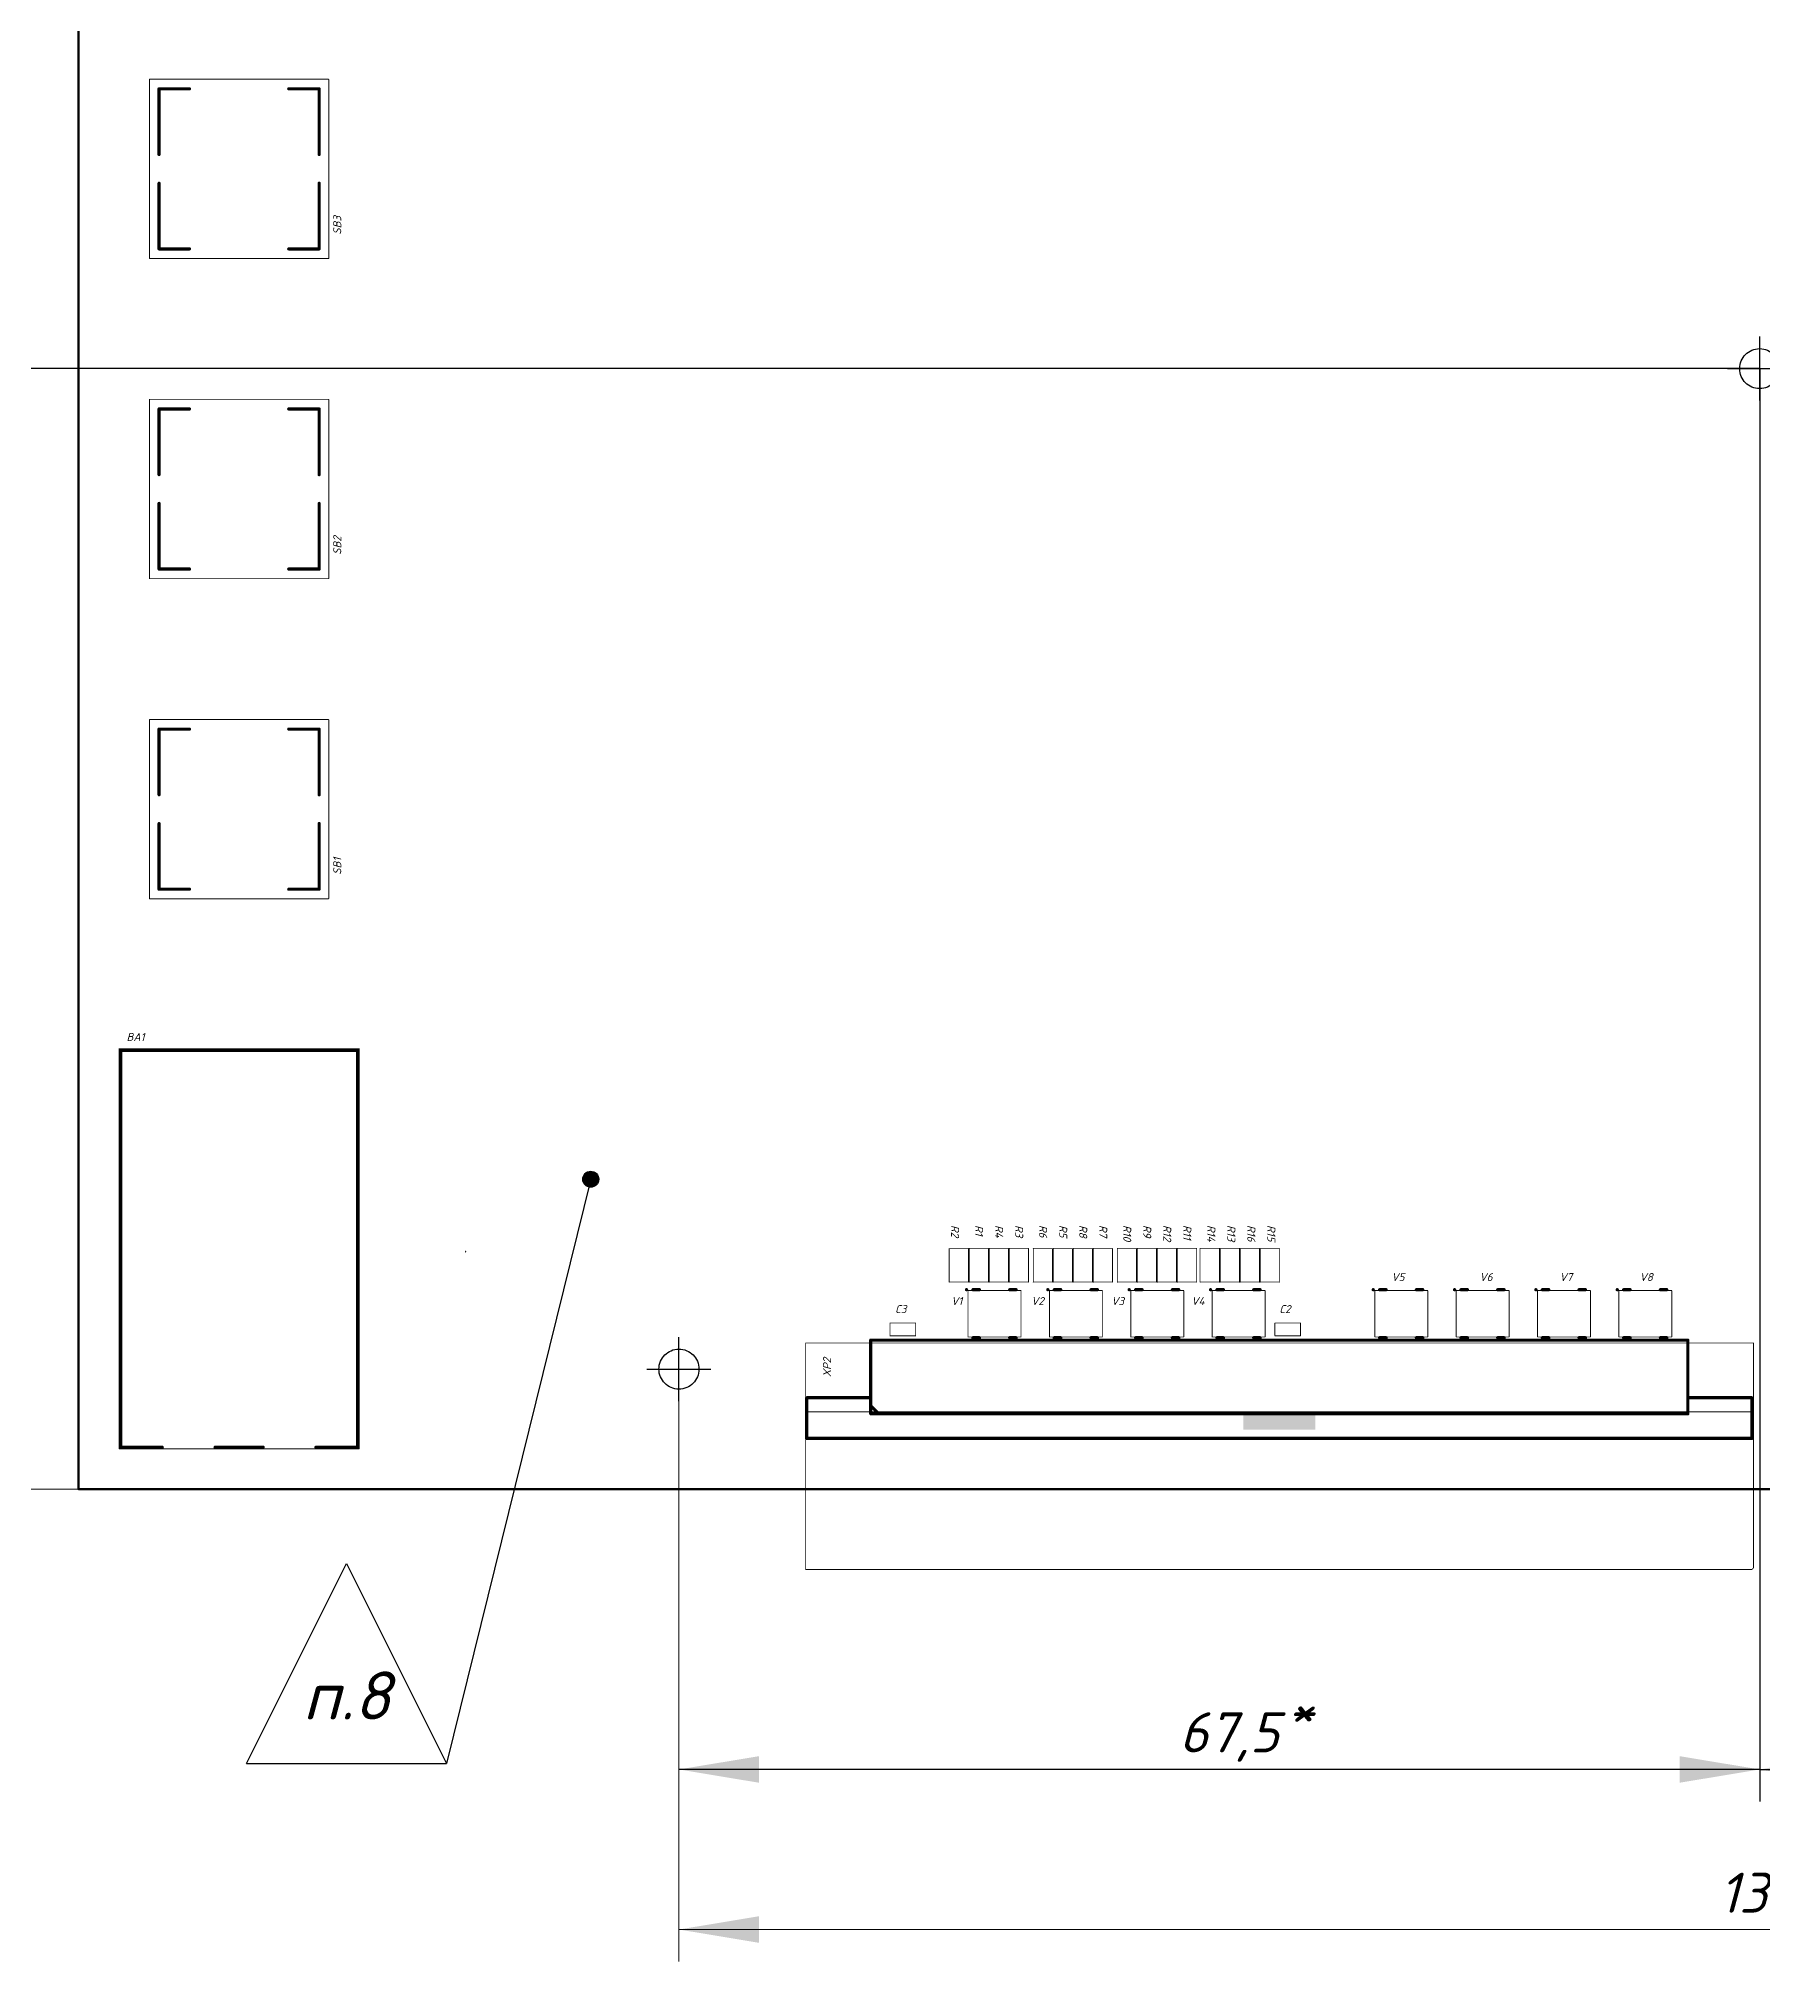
# Model space of a CAD drawing. Header units: millimetres. Extents: x 0 to 594, y 0 to 420.
# Drawn here: x 92.5 to 200.2, y 180.5 to 300.6 of the extents above; entities that cross this region are included whole.
import ezdxf

# ---------------------------------------------------------------- set-up
doc = ezdxf.new("R2010")
doc.units = ezdxf.units.MM
doc.header["$LTSCALE"] = 0.5
doc.linetypes.add('осевая', pattern=[50.8, 31.75, -6.35, 6.35, -6.35])
for name, color, linetype in [('KeepOutLayer', 6, 'Continuous'), ('Mechanical15', 82, 'Continuous'), ('TopOverlay', 2, 'Continuous')]:
    doc.layers.add(name, color=color, linetype=linetype)
doc.styles.add('2.5', font='isocpeui.ttf', dxfattribs={"height": 2.5})
doc.styles.get("Standard").update_dxf_attribs({"font": 'isocpeui.ttf', "height": 2.5})

msp = doc.modelspace()

# ---------------------------------------------------------------- hatches: boundary and pattern name
h = msp.add_hatch(color=256)
h.dxf.hatch_style = 1
edge = h.paths.add_edge_path()
edge.add_arc((126.99, 229.36), 0.5, 0, 360)

# ---------------------------------------------------------------- linework, layer by layer
at = {"linetype": 'осевая', "ltscale": 100}
for p, q in [((200, 278), (200, 282)), ((198, 280), (202, 280)), ((132.5, 215.5), (132.5, 219.5)), ((130.5, 217.5), (134.5, 217.5))]:
    msp.add_line(p, q, dxfattribs=at)
at = {"linetype": 'осевая', "lineweight": -3, "ltscale": 100}
for p, q in [((200, 280), (82.99, 280)), ((200, 280), (200, 190.49)), ((200, 192.49), (132.5, 192.49)), ((200, 192.49), (270, 192.49))]:
    msp.add_line(p, q, dxfattribs=at)
for p, q in [((126.99, 229.36), (117.99, 192.86)), ((105.49, 192.86), (111.74, 205.36)), ((111.74, 205.36), (117.99, 192.86)), ((105.49, 192.86), (117.99, 192.86))]:
    msp.add_line(p, q)
at = {"lineweight": 13}
for p, q in [((132.5, 217.5), (132.5, 180.49)), ((95, 210), (72.99, 210)), ((270, 182.49), (132.5, 182.49))]:
    msp.add_line(p, q, dxfattribs=at)
at = {"linetype": 'осевая', "ltscale": 100}
for centre in [(200, 280), (132.5, 217.5)]:
    msp.add_circle(centre, 1.25, dxfattribs=at)
msp.add_circle((126.99, 229.36), 0.5)
at = {"lineweight": 13}
for points in [[(137.5, 191.66), (137.5, 193.32), (132.5, 192.49)], [(195, 191.66), (195, 193.32), (200, 192.49)], [(205, 191.66), (205, 193.32), (200, 192.49)], [(137.5, 181.66), (137.5, 183.32), (132.5, 182.49)]]:
    msp.add_solid(points, dxfattribs=at)
at = {"layer": 'KeepOutLayer', "lineweight": 50}
for q in [(95, 350), (305, 210)]:
    msp.add_line((95, 210), q, dxfattribs=at)
for start, end in [(180, 0), (0, 180), (180, 0), (0, 180)]:
    msp.add_arc((95, 210), 0.0025, start, end, dxfattribs=at)
at = {"layer": 'Mechanical15', "lineweight": 25, "const_width": 0.05}
for points in [[(99.43, 286.88), (99.43, 298.08)], [(99.43, 298.08), (110.63, 298.08)], [(110.63, 286.88), (110.63, 298.08)], [(99.43, 286.88), (110.63, 286.88)], [(99.43, 266.88), (99.43, 278.08)], [(99.43, 278.08), (110.63, 278.08)], [(110.63, 266.88), (110.63, 278.08)], [(99.43, 266.88), (110.63, 266.88)], [(99.43, 246.88), (99.43, 258.08)], [(99.43, 258.08), (110.63, 258.08)], [(110.63, 246.88), (110.63, 258.08)], [(99.43, 246.88), (110.63, 246.88)], [(97.53, 237.52), (112.53, 237.52)], [(97.53, 212.52), (97.53, 237.52)], [(112.53, 212.52), (112.53, 237.52)], [(149.38, 225.03), (150.58, 225.03)], [(149.38, 222.94), (149.38, 225.03)], [(150.58, 222.94), (150.58, 225.03)], [(150.63, 225.03), (151.83, 225.03)], [(150.63, 222.94), (150.63, 225.03)], [(151.83, 222.94), (151.83, 225.03)], [(151.88, 225.03), (153.08, 225.03)], [(151.88, 222.94), (151.88, 225.03)], [(153.08, 222.94), (153.08, 225.03)], [(153.13, 225.03), (154.33, 225.03)], [(153.13, 222.94), (153.13, 225.03)], [(154.33, 222.94), (154.33, 225.03)], [(154.63, 225.03), (155.83, 225.03)], [(154.63, 222.94), (154.63, 225.03)], [(155.83, 222.94), (155.83, 225.03)], [(155.88, 225.03), (157.08, 225.03)], [(155.88, 222.94), (155.88, 225.03)], [(157.08, 222.94), (157.08, 225.03)], [(157.13, 225.03), (158.33, 225.03)], [(157.13, 222.94), (157.13, 225.03)], [(158.33, 222.94), (158.33, 225.03)], [(158.38, 225.03), (159.58, 225.03)], [(158.38, 222.94), (158.38, 225.03)], [(159.58, 222.94), (159.58, 225.03)], [(159.88, 225.03), (161.08, 225.03)], [(159.88, 222.94), (159.88, 225.03)], [(161.08, 222.94), (161.08, 225.03)], [(161.13, 225.03), (162.33, 225.03)], [(161.13, 222.94), (161.13, 225.03)], [(162.33, 222.94), (162.33, 225.03)], [(162.38, 225.03), (163.58, 225.03)], [(162.38, 222.94), (162.38, 225.03)], [(163.58, 222.94), (163.58, 225.03)], [(163.63, 225.03), (164.83, 225.03)], [(163.63, 222.94), (163.63, 225.03)], [(164.83, 222.94), (164.83, 225.03)], [(165.05, 225.03), (166.25, 225.03)], [(165.05, 222.94), (165.05, 225.03)], [(166.25, 222.94), (166.25, 225.03)], [(166.3, 225.03), (167.5, 225.03)], [(166.3, 222.94), (166.3, 225.03)], [(167.5, 222.94), (167.5, 225.03)], [(167.55, 225.03), (168.75, 225.03)], [(167.55, 222.94), (167.55, 225.03)], [(168.75, 222.94), (168.75, 225.03)], [(168.8, 225.03), (170, 225.03)], [(168.8, 222.94), (168.8, 225.03)], [(170, 222.94), (170, 225.03)], [(149.38, 222.94), (150.58, 222.94)], [(150.56, 219.51), (150.56, 222.41)], [(150.56, 222.41), (153.87, 222.41)], [(150.63, 222.94), (151.83, 222.94)], [(151.88, 222.94), (153.08, 222.94)], [(153.13, 222.94), (154.33, 222.94)], [(153.87, 219.51), (153.87, 222.41)], [(154.63, 222.94), (155.83, 222.94)], [(155.64, 219.51), (155.64, 222.41)], [(155.64, 222.41), (158.95, 222.41)], [(155.88, 222.94), (157.08, 222.94)], [(157.13, 222.94), (158.33, 222.94)], [(158.38, 222.94), (159.58, 222.94)], [(158.95, 219.51), (158.95, 222.41)], [(159.88, 222.94), (161.08, 222.94)], [(160.72, 219.51), (160.72, 222.41)], [(160.72, 222.41), (164.03, 222.41)], [(161.13, 222.94), (162.33, 222.94)], [(162.38, 222.94), (163.58, 222.94)], [(163.63, 222.94), (164.83, 222.94)], [(164.03, 219.51), (164.03, 222.41)], [(165.05, 222.94), (166.25, 222.94)], [(165.8, 219.51), (165.8, 222.41)], [(165.8, 222.41), (169.11, 222.41)], [(166.3, 222.94), (167.5, 222.94)], [(167.55, 222.94), (168.75, 222.94)], [(168.8, 222.94), (170, 222.94)], [(169.11, 219.51), (169.11, 222.41)], [(175.96, 219.51), (175.96, 222.41)], [(175.96, 222.41), (179.27, 222.41)], [(179.27, 219.51), (179.27, 222.41)], [(181.04, 219.51), (181.04, 222.41)], [(181.04, 222.41), (184.35, 222.41)], [(184.35, 219.51), (184.35, 222.41)], [(186.12, 219.51), (186.12, 222.41)], [(186.12, 222.41), (189.43, 222.41)], [(189.43, 219.51), (189.43, 222.41)], [(191.2, 219.51), (191.2, 222.41)], [(191.2, 222.41), (194.51, 222.41)], [(194.51, 219.51), (194.51, 222.41)], [(145.68, 220.38), (147.28, 220.38)], [(145.68, 219.58), (145.68, 220.38)], [(147.28, 219.58), (147.28, 220.38)], [(169.72, 220.38), (171.32, 220.38)], [(169.72, 219.58), (169.72, 220.38)], [(171.32, 219.58), (171.32, 220.38)], [(140.41, 219.13), (199.61, 219.13)], [(140.41, 214.83), (140.41, 219.13)], [(145.68, 219.58), (147.28, 219.58)], [(150.56, 219.51), (153.87, 219.51)], [(155.64, 219.51), (158.95, 219.51)], [(160.72, 219.51), (164.03, 219.51)], [(165.8, 219.51), (169.11, 219.51)], [(169.72, 219.58), (171.32, 219.58)], [(175.96, 219.51), (179.27, 219.51)], [(181.04, 219.51), (184.35, 219.51)], [(186.12, 219.51), (189.43, 219.51)], [(191.2, 219.51), (194.51, 219.51)], [(199.61, 214.83), (199.61, 219.13)], [(140.41, 204.98), (140.41, 214.83)], [(140.41, 214.83), (199.61, 214.83)], [(199.61, 205.08), (199.61, 214.83)], [(97.53, 212.52), (112.53, 212.52)], [(140.41, 204.98), (199.51, 204.98)], [(199.51, 204.98), (199.61, 205.08)]]:
    msp.add_lwpolyline(points, dxfattribs=at)
at = {"layer": 'Mechanical15', "lineweight": 25, "const_width": 0.025}
for points in [[(99.43, 298.07, 1), (99.43, 298.09, 1)], [(99.43, 298.07, 1), (99.43, 298.09, 1)], [(110.63, 298.07, 1), (110.63, 298.09, 1)], [(110.63, 298.07, 1), (110.63, 298.09, 1)], [(99.43, 286.87, 1), (99.43, 286.89, 1)], [(99.43, 286.87, 1), (99.43, 286.89, 1)], [(110.63, 286.87, 1), (110.63, 286.89, 1)], [(110.63, 286.87, 1), (110.63, 286.89, 1)], [(99.43, 278.07, 1), (99.43, 278.09, 1)], [(99.43, 278.07, 1), (99.43, 278.09, 1)], [(110.63, 278.07, 1), (110.63, 278.09, 1)], [(110.63, 278.07, 1), (110.63, 278.09, 1)], [(99.43, 266.87, 1), (99.43, 266.89, 1)], [(99.43, 266.87, 1), (99.43, 266.89, 1)], [(110.63, 266.87, 1), (110.63, 266.89, 1)], [(110.63, 266.87, 1), (110.63, 266.89, 1)], [(99.43, 258.07, 1), (99.43, 258.09, 1)], [(99.43, 258.07, 1), (99.43, 258.09, 1)], [(110.63, 258.07, 1), (110.63, 258.09, 1)], [(110.63, 258.07, 1), (110.63, 258.09, 1)], [(99.43, 246.87, 1), (99.43, 246.89, 1)], [(99.43, 246.87, 1), (99.43, 246.89, 1)], [(110.63, 246.87, 1), (110.63, 246.89, 1)], [(110.63, 246.87, 1), (110.63, 246.89, 1)], [(97.52, 237.52, 1), (97.54, 237.52, 1)], [(97.52, 237.52, 1), (97.54, 237.52, 1)], [(112.52, 237.52, 1), (112.54, 237.52, 1)], [(112.52, 237.52, 1), (112.54, 237.52, 1)], [(149.38, 225.05, 1), (149.38, 225.02, 1)], [(149.38, 225.05, 1), (149.38, 225.02, 1)], [(150.58, 225.05, 1), (150.58, 225.02, 1)], [(150.58, 225.05, 1), (150.58, 225.02, 1)], [(150.63, 225.05, 1), (150.63, 225.02, 1)], [(150.63, 225.05, 1), (150.63, 225.02, 1)], [(151.83, 225.05, 1), (151.83, 225.02, 1)], [(151.83, 225.05, 1), (151.83, 225.02, 1)], [(151.88, 225.05, 1), (151.88, 225.02, 1)], [(151.88, 225.05, 1), (151.88, 225.02, 1)], [(153.08, 225.05, 1), (153.08, 225.02, 1)], [(153.08, 225.05, 1), (153.08, 225.02, 1)], [(153.13, 225.05, 1), (153.13, 225.02, 1)], [(153.13, 225.05, 1), (153.13, 225.02, 1)], [(154.33, 225.05, 1), (154.33, 225.02, 1)], [(154.33, 225.05, 1), (154.33, 225.02, 1)], [(154.63, 225.05, 1), (154.63, 225.02, 1)], [(154.63, 225.05, 1), (154.63, 225.02, 1)], [(155.83, 225.05, 1), (155.83, 225.02, 1)], [(155.83, 225.05, 1), (155.83, 225.02, 1)], [(155.88, 225.05, 1), (155.88, 225.02, 1)], [(155.88, 225.05, 1), (155.88, 225.02, 1)], [(157.08, 225.05, 1), (157.08, 225.02, 1)], [(157.08, 225.05, 1), (157.08, 225.02, 1)], [(157.13, 225.05, 1), (157.13, 225.02, 1)], [(157.13, 225.05, 1), (157.13, 225.02, 1)], [(158.33, 225.05, 1), (158.33, 225.02, 1)], [(158.33, 225.05, 1), (158.33, 225.02, 1)], [(158.38, 225.05, 1), (158.38, 225.02, 1)], [(158.38, 225.05, 1), (158.38, 225.02, 1)], [(159.58, 225.05, 1), (159.58, 225.02, 1)], [(159.58, 225.05, 1), (159.58, 225.02, 1)], [(159.88, 225.05, 1), (159.88, 225.02, 1)], [(159.88, 225.05, 1), (159.88, 225.02, 1)], [(161.08, 225.05, 1), (161.08, 225.02, 1)], [(161.08, 225.05, 1), (161.08, 225.02, 1)], [(161.13, 225.05, 1), (161.13, 225.02, 1)], [(161.13, 225.05, 1), (161.13, 225.02, 1)], [(162.33, 225.05, 1), (162.33, 225.02, 1)], [(162.33, 225.05, 1), (162.33, 225.02, 1)], [(162.38, 225.05, 1), (162.38, 225.02, 1)], [(162.38, 225.05, 1), (162.38, 225.02, 1)], [(163.58, 225.05, 1), (163.58, 225.02, 1)], [(163.58, 225.05, 1), (163.58, 225.02, 1)], [(163.63, 225.05, 1), (163.63, 225.02, 1)], [(163.63, 225.05, 1), (163.63, 225.02, 1)], [(164.83, 225.05, 1), (164.83, 225.02, 1)], [(164.83, 225.05, 1), (164.83, 225.02, 1)], [(165.05, 225.05, 1), (165.05, 225.02, 1)], [(165.05, 225.05, 1), (165.05, 225.02, 1)], [(166.25, 225.05, 1), (166.25, 225.02, 1)], [(166.25, 225.05, 1), (166.25, 225.02, 1)], [(166.3, 225.05, 1), (166.3, 225.02, 1)], [(166.3, 225.05, 1), (166.3, 225.02, 1)], [(167.5, 225.05, 1), (167.5, 225.02, 1)], [(167.5, 225.05, 1), (167.5, 225.02, 1)], [(167.55, 225.05, 1), (167.55, 225.02, 1)], [(167.55, 225.05, 1), (167.55, 225.02, 1)], [(168.75, 225.05, 1), (168.75, 225.02, 1)], [(168.75, 225.05, 1), (168.75, 225.02, 1)], [(168.8, 225.05, 1), (168.8, 225.02, 1)], [(168.8, 225.05, 1), (168.8, 225.02, 1)], [(170, 225.05, 1), (170, 225.02, 1)], [(170, 225.05, 1), (170, 225.02, 1)], [(149.38, 222.95, 1), (149.38, 222.92, 1)], [(149.38, 222.95, 1), (149.38, 222.92, 1)], [(150.55, 222.41, 1), (150.57, 222.41, 1)], [(150.55, 222.41, 1), (150.57, 222.41, 1)], [(150.58, 222.95, 1), (150.58, 222.92, 1)], [(150.58, 222.95, 1), (150.58, 222.92, 1)], [(150.63, 222.95, 1), (150.63, 222.92, 1)], [(150.63, 222.95, 1), (150.63, 222.92, 1)], [(151.83, 222.95, 1), (151.83, 222.92, 1)], [(151.83, 222.95, 1), (151.83, 222.92, 1)], [(151.88, 222.95, 1), (151.88, 222.92, 1)], [(151.88, 222.95, 1), (151.88, 222.92, 1)], [(153.08, 222.95, 1), (153.08, 222.92, 1)], [(153.08, 222.95, 1), (153.08, 222.92, 1)], [(153.13, 222.95, 1), (153.13, 222.92, 1)], [(153.13, 222.95, 1), (153.13, 222.92, 1)], [(153.86, 222.41, 1), (153.88, 222.41, 1)], [(153.86, 222.41, 1), (153.88, 222.41, 1)], [(154.33, 222.95, 1), (154.33, 222.92, 1)], [(154.33, 222.95, 1), (154.33, 222.92, 1)], [(154.63, 222.95, 1), (154.63, 222.92, 1)], [(154.63, 222.95, 1), (154.63, 222.92, 1)], [(155.63, 222.41, 1), (155.65, 222.41, 1)], [(155.63, 222.41, 1), (155.65, 222.41, 1)], [(155.83, 222.95, 1), (155.83, 222.92, 1)], [(155.83, 222.95, 1), (155.83, 222.92, 1)], [(155.88, 222.95, 1), (155.88, 222.92, 1)], [(155.88, 222.95, 1), (155.88, 222.92, 1)], [(157.08, 222.95, 1), (157.08, 222.92, 1)], [(157.08, 222.95, 1), (157.08, 222.92, 1)], [(157.13, 222.95, 1), (157.13, 222.92, 1)], [(157.13, 222.95, 1), (157.13, 222.92, 1)], [(158.33, 222.95, 1), (158.33, 222.92, 1)], [(158.33, 222.95, 1), (158.33, 222.92, 1)], [(158.38, 222.95, 1), (158.38, 222.92, 1)], [(158.38, 222.95, 1), (158.38, 222.92, 1)], [(158.94, 222.41, 1), (158.96, 222.41, 1)], [(158.94, 222.41, 1), (158.96, 222.41, 1)], [(159.58, 222.95, 1), (159.58, 222.92, 1)], [(159.58, 222.95, 1), (159.58, 222.92, 1)], [(159.88, 222.95, 1), (159.88, 222.92, 1)], [(159.88, 222.95, 1), (159.88, 222.92, 1)], [(160.71, 222.41, 1), (160.73, 222.41, 1)], [(160.71, 222.41, 1), (160.73, 222.41, 1)], [(161.08, 222.95, 1), (161.08, 222.92, 1)], [(161.08, 222.95, 1), (161.08, 222.92, 1)], [(161.13, 222.95, 1), (161.13, 222.92, 1)], [(161.13, 222.95, 1), (161.13, 222.92, 1)], [(162.33, 222.95, 1), (162.33, 222.92, 1)], [(162.33, 222.95, 1), (162.33, 222.92, 1)], [(162.38, 222.95, 1), (162.38, 222.92, 1)], [(162.38, 222.95, 1), (162.38, 222.92, 1)], [(163.58, 222.95, 1), (163.58, 222.92, 1)], [(163.58, 222.95, 1), (163.58, 222.92, 1)], [(163.63, 222.95, 1), (163.63, 222.92, 1)], [(163.63, 222.95, 1), (163.63, 222.92, 1)], [(164.02, 222.41, 1), (164.04, 222.41, 1)], [(164.02, 222.41, 1), (164.04, 222.41, 1)], [(164.83, 222.95, 1), (164.83, 222.92, 1)], [(164.83, 222.95, 1), (164.83, 222.92, 1)], [(165.05, 222.95, 1), (165.05, 222.92, 1)], [(165.05, 222.95, 1), (165.05, 222.92, 1)], [(165.79, 222.41, 1), (165.81, 222.41, 1)], [(165.79, 222.41, 1), (165.81, 222.41, 1)], [(166.25, 222.95, 1), (166.25, 222.92, 1)], [(166.25, 222.95, 1), (166.25, 222.92, 1)], [(166.3, 222.95, 1), (166.3, 222.92, 1)], [(166.3, 222.95, 1), (166.3, 222.92, 1)], [(167.5, 222.95, 1), (167.5, 222.92, 1)], [(167.5, 222.95, 1), (167.5, 222.92, 1)], [(167.55, 222.95, 1), (167.55, 222.92, 1)], [(167.55, 222.95, 1), (167.55, 222.92, 1)], [(168.75, 222.95, 1), (168.75, 222.92, 1)], [(168.75, 222.95, 1), (168.75, 222.92, 1)], [(168.8, 222.95, 1), (168.8, 222.92, 1)], [(168.8, 222.95, 1), (168.8, 222.92, 1)], [(169.1, 222.41, 1), (169.12, 222.41, 1)], [(169.1, 222.41, 1), (169.12, 222.41, 1)], [(170, 222.95, 1), (170, 222.92, 1)], [(170, 222.95, 1), (170, 222.92, 1)], [(175.95, 222.41, 1), (175.97, 222.41, 1)], [(175.95, 222.41, 1), (175.97, 222.41, 1)], [(179.26, 222.41, 1), (179.28, 222.41, 1)], [(179.26, 222.41, 1), (179.28, 222.41, 1)], [(181.03, 222.41, 1), (181.05, 222.41, 1)], [(181.03, 222.41, 1), (181.05, 222.41, 1)], [(184.34, 222.41, 1), (184.36, 222.41, 1)], [(184.34, 222.41, 1), (184.36, 222.41, 1)], [(186.11, 222.41, 1), (186.13, 222.41, 1)], [(186.11, 222.41, 1), (186.13, 222.41, 1)], [(189.42, 222.41, 1), (189.44, 222.41, 1)], [(189.42, 222.41, 1), (189.44, 222.41, 1)], [(191.19, 222.41, 1), (191.21, 222.41, 1)], [(191.19, 222.41, 1), (191.21, 222.41, 1)], [(194.5, 222.41, 1), (194.52, 222.41, 1)], [(194.5, 222.41, 1), (194.52, 222.41, 1)], [(145.7, 220.38, 1), (145.67, 220.38, 1)], [(145.7, 220.38, 1), (145.67, 220.38, 1)], [(147.3, 220.38, 1), (147.27, 220.38, 1)], [(147.3, 220.38, 1), (147.27, 220.38, 1)], [(169.71, 220.38, 1), (169.74, 220.38, 1)], [(169.71, 220.38, 1), (169.74, 220.38, 1)], [(171.31, 220.38, 1), (171.34, 220.38, 1)], [(171.31, 220.38, 1), (171.34, 220.38, 1)], [(140.4, 219.13, 1), (140.43, 219.13, 1)], [(140.4, 219.13, 1), (140.43, 219.13, 1)], [(145.7, 219.58, 1), (145.67, 219.58, 1)], [(145.7, 219.58, 1), (145.67, 219.58, 1)], [(147.3, 219.58, 1), (147.27, 219.58, 1)], [(147.3, 219.58, 1), (147.27, 219.58, 1)], [(150.55, 219.51, 1), (150.57, 219.51, 1)], [(150.55, 219.51, 1), (150.57, 219.51, 1)], [(153.86, 219.51, 1), (153.88, 219.51, 1)], [(153.86, 219.51, 1), (153.88, 219.51, 1)], [(155.63, 219.51, 1), (155.65, 219.51, 1)], [(155.63, 219.51, 1), (155.65, 219.51, 1)], [(158.94, 219.51, 1), (158.96, 219.51, 1)], [(158.94, 219.51, 1), (158.96, 219.51, 1)], [(160.71, 219.51, 1), (160.73, 219.51, 1)], [(160.71, 219.51, 1), (160.73, 219.51, 1)], [(164.02, 219.51, 1), (164.04, 219.51, 1)], [(164.02, 219.51, 1), (164.04, 219.51, 1)], [(165.79, 219.51, 1), (165.81, 219.51, 1)], [(165.79, 219.51, 1), (165.81, 219.51, 1)], [(169.1, 219.51, 1), (169.12, 219.51, 1)], [(169.1, 219.51, 1), (169.12, 219.51, 1)], [(169.71, 219.58, 1), (169.74, 219.58, 1)], [(169.71, 219.58, 1), (169.74, 219.58, 1)], [(171.31, 219.58, 1), (171.34, 219.58, 1)], [(171.31, 219.58, 1), (171.34, 219.58, 1)], [(175.95, 219.51, 1), (175.97, 219.51, 1)], [(175.95, 219.51, 1), (175.97, 219.51, 1)], [(179.26, 219.51, 1), (179.28, 219.51, 1)], [(179.26, 219.51, 1), (179.28, 219.51, 1)], [(181.03, 219.51, 1), (181.05, 219.51, 1)], [(181.03, 219.51, 1), (181.05, 219.51, 1)], [(184.34, 219.51, 1), (184.36, 219.51, 1)], [(184.34, 219.51, 1), (184.36, 219.51, 1)], [(186.11, 219.51, 1), (186.13, 219.51, 1)], [(186.11, 219.51, 1), (186.13, 219.51, 1)], [(189.42, 219.51, 1), (189.44, 219.51, 1)], [(189.42, 219.51, 1), (189.44, 219.51, 1)], [(191.19, 219.51, 1), (191.21, 219.51, 1)], [(191.19, 219.51, 1), (191.21, 219.51, 1)], [(194.5, 219.51, 1), (194.52, 219.51, 1)], [(194.5, 219.51, 1), (194.52, 219.51, 1)], [(199.6, 219.13, 1), (199.63, 219.13, 1)], [(199.6, 219.13, 1), (199.63, 219.13, 1)], [(140.4, 214.83, 1), (140.43, 214.83, 1)], [(140.4, 214.83, 1), (140.43, 214.83, 1)], [(140.4, 214.83, 1), (140.43, 214.83, 1)], [(199.6, 214.83, 1), (199.63, 214.83, 1)], [(199.6, 214.83, 1), (199.63, 214.83, 1)], [(199.6, 214.83, 1), (199.63, 214.83, 1)], [(97.52, 212.52, 1), (97.54, 212.52, 1)], [(97.52, 212.52, 1), (97.54, 212.52, 1)], [(112.52, 212.52, 1), (112.54, 212.52, 1)], [(112.52, 212.52, 1), (112.54, 212.52, 1)], [(140.4, 204.98, 1), (140.43, 204.98, 1)], [(140.4, 204.98, 1), (140.43, 204.98, 1)], [(199.5, 204.98, 1), (199.53, 204.98, 1)], [(199.5, 204.98, 1), (199.53, 204.98, 1)], [(199.6, 205.08, 1), (199.63, 205.08, 1)], [(199.6, 205.08, 1), (199.63, 205.08, 1)]]:
    msp.add_lwpolyline(points, format="xyb", close=True, dxfattribs=at)
at = {"layer": 'Mechanical15', "lineweight": 25}
for start, end in [(0, 180), (0, 180), (180, 0), (180, 0)]:
    msp.add_arc((119.18, 224.84), 0.0125, start, end, dxfattribs=at)
at = {"layer": 'TopOverlay'}
for p, q in [((144.48, 214.71), (144.48, 215.21)), ((144.48, 215.21), (144.98, 214.71)), ((144.98, 214.71), (144.48, 214.71))]:
    msp.add_line(p, q, dxfattribs=at)
at = {"layer": 'TopOverlay', "const_width": 0.2}
for points in [[(100.03, 297.48), (101.93, 297.48)], [(100.03, 293.38), (100.03, 297.48)], [(108.13, 297.48), (110.03, 297.48)], [(110.03, 293.38), (110.03, 297.48)], [(100.03, 287.48), (100.03, 291.58)], [(110.03, 287.48), (110.03, 291.58)], [(100.03, 287.48), (101.93, 287.48)], [(108.13, 287.48), (110.03, 287.48)], [(100.03, 277.48), (101.93, 277.48)], [(100.03, 273.38), (100.03, 277.48)], [(108.13, 277.48), (110.03, 277.48)], [(110.03, 273.38), (110.03, 277.48)], [(100.03, 267.48), (100.03, 271.58)], [(110.03, 267.48), (110.03, 271.58)], [(100.03, 267.48), (101.93, 267.48)], [(108.13, 267.48), (110.03, 267.48)], [(100.03, 257.48), (101.93, 257.48)], [(100.03, 253.38), (100.03, 257.48)], [(108.13, 257.48), (110.03, 257.48)], [(110.03, 253.38), (110.03, 257.48)], [(100.03, 247.48), (100.03, 251.58)], [(110.03, 247.48), (110.03, 251.58)], [(100.03, 247.48), (101.93, 247.48)], [(108.13, 247.48), (110.03, 247.48)], [(97.63, 212.62), (97.63, 237.42)], [(97.63, 237.42), (112.43, 237.42)], [(112.43, 212.62), (112.43, 237.42)], [(150.86, 222.46), (151.27, 222.46)], [(153.16, 222.46), (153.56, 222.46)], [(155.94, 222.46), (156.35, 222.46)], [(158.24, 222.46), (158.64, 222.46)], [(161.02, 222.46), (161.43, 222.46)], [(163.32, 222.46), (163.72, 222.46)], [(166.1, 222.46), (166.51, 222.46)], [(168.4, 222.46), (168.8, 222.46)], [(176.26, 222.46), (176.67, 222.46)], [(178.56, 222.46), (178.96, 222.46)], [(181.34, 222.46), (181.75, 222.46)], [(183.64, 222.46), (184.04, 222.46)], [(186.42, 222.46), (186.83, 222.46)], [(188.72, 222.46), (189.12, 222.46)], [(191.5, 222.46), (191.91, 222.46)], [(193.8, 222.46), (194.2, 222.46)], [(144.48, 214.71), (144.48, 219.31)], [(144.48, 219.31), (195.51, 219.31)], [(150.86, 219.46), (151.27, 219.46)], [(153.16, 219.46), (153.56, 219.46)], [(155.94, 219.46), (156.35, 219.46)], [(158.24, 219.46), (158.64, 219.46)], [(161.02, 219.46), (161.43, 219.46)], [(163.32, 219.46), (163.72, 219.46)], [(166.1, 219.46), (166.51, 219.46)], [(168.4, 219.46), (168.8, 219.46)], [(176.26, 219.46), (176.67, 219.46)], [(178.56, 219.46), (178.96, 219.46)], [(181.34, 219.46), (181.75, 219.46)], [(183.64, 219.46), (184.04, 219.46)], [(186.42, 219.46), (186.83, 219.46)], [(188.72, 219.46), (189.12, 219.46)], [(191.5, 219.46), (191.91, 219.46)], [(193.8, 219.46), (194.2, 219.46)], [(195.51, 214.71), (195.51, 219.31)], [(140.48, 213.17), (140.48, 215.71)], [(140.48, 215.71), (144.48, 215.71)], [(144.48, 215.21), (144.98, 214.71)], [(195.51, 215.71), (199.51, 215.71)], [(199.51, 213.17), (199.51, 215.71)], [(144.48, 214.71), (195.51, 214.71)], [(97.63, 212.62), (100.23, 212.62)], [(103.53, 212.62), (106.53, 212.62)], [(109.83, 212.62), (112.43, 212.62)], [(140.48, 213.17), (199.51, 213.17)]]:
    msp.add_lwpolyline(points, dxfattribs=at)
at = {"layer": 'TopOverlay'}
for points, const_width in [([(100.03, 297.43, 1), (100.03, 297.53, 1)], 0.1), ([(100.03, 297.43, 1), (100.03, 297.53, 1)], 0.1), ([(101.93, 297.43, 1), (101.93, 297.53, 1)], 0.1), ([(108.13, 297.43, 1), (108.13, 297.53, 1)], 0.1), ([(110.03, 297.43, 1), (110.03, 297.53, 1)], 0.1), ([(110.03, 297.43, 1), (110.03, 297.53, 1)], 0.1), ([(100.03, 293.33, 1), (100.03, 293.43, 1)], 0.1), ([(110.03, 293.33, 1), (110.03, 293.43, 1)], 0.1), ([(100.03, 291.53, 1), (100.03, 291.63, 1)], 0.1), ([(110.03, 291.53, 1), (110.03, 291.63, 1)], 0.1), ([(100.03, 287.43, 1), (100.03, 287.53, 1)], 0.1), ([(100.03, 287.43, 1), (100.03, 287.53, 1)], 0.1), ([(101.93, 287.43, 1), (101.93, 287.53, 1)], 0.1), ([(108.13, 287.43, 1), (108.13, 287.53, 1)], 0.1), ([(110.03, 287.43, 1), (110.03, 287.53, 1)], 0.1), ([(110.03, 287.43, 1), (110.03, 287.53, 1)], 0.1), ([(100.03, 277.43, 1), (100.03, 277.53, 1)], 0.1), ([(100.03, 277.43, 1), (100.03, 277.53, 1)], 0.1), ([(101.93, 277.43, 1), (101.93, 277.53, 1)], 0.1), ([(108.13, 277.43, 1), (108.13, 277.53, 1)], 0.1), ([(110.03, 277.43, 1), (110.03, 277.53, 1)], 0.1), ([(110.03, 277.43, 1), (110.03, 277.53, 1)], 0.1), ([(100.03, 273.33, 1), (100.03, 273.43, 1)], 0.1), ([(110.03, 273.33, 1), (110.03, 273.43, 1)], 0.1), ([(100.03, 271.53, 1), (100.03, 271.63, 1)], 0.1), ([(110.03, 271.53, 1), (110.03, 271.63, 1)], 0.1), ([(100.03, 267.43, 1), (100.03, 267.53, 1)], 0.1), ([(100.03, 267.43, 1), (100.03, 267.53, 1)], 0.1), ([(101.93, 267.43, 1), (101.93, 267.53, 1)], 0.1), ([(108.13, 267.43, 1), (108.13, 267.53, 1)], 0.1), ([(110.03, 267.43, 1), (110.03, 267.53, 1)], 0.1), ([(110.03, 267.43, 1), (110.03, 267.53, 1)], 0.1), ([(100.03, 257.43, 1), (100.03, 257.53, 1)], 0.1), ([(100.03, 257.43, 1), (100.03, 257.53, 1)], 0.1), ([(101.93, 257.43, 1), (101.93, 257.53, 1)], 0.1), ([(108.13, 257.43, 1), (108.13, 257.53, 1)], 0.1), ([(110.03, 257.43, 1), (110.03, 257.53, 1)], 0.1), ([(110.03, 257.43, 1), (110.03, 257.53, 1)], 0.1), ([(100.03, 253.33, 1), (100.03, 253.43, 1)], 0.1), ([(110.03, 253.33, 1), (110.03, 253.43, 1)], 0.1), ([(100.03, 251.53, 1), (100.03, 251.63, 1)], 0.1), ([(110.03, 251.53, 1), (110.03, 251.63, 1)], 0.1), ([(100.03, 247.43, 1), (100.03, 247.53, 1)], 0.1), ([(100.03, 247.43, 1), (100.03, 247.53, 1)], 0.1), ([(101.93, 247.43, 1), (101.93, 247.53, 1)], 0.1), ([(108.13, 247.43, 1), (108.13, 247.53, 1)], 0.1), ([(110.03, 247.43, 1), (110.03, 247.53, 1)], 0.1), ([(110.03, 247.43, 1), (110.03, 247.53, 1)], 0.1), ([(97.58, 237.42, 1), (97.68, 237.42, 1)], 0.1), ([(97.58, 237.42, 1), (97.68, 237.42, 1)], 0.1), ([(112.38, 237.42, 1), (112.48, 237.42, 1)], 0.1), ([(112.38, 237.42, 1), (112.48, 237.42, 1)], 0.1), ([(150.51, 222.46, 1), (150.41, 222.46, 1)], 0.1), ([(150.39, 222.46, 1), (150.44, 222.46, 1)], 0.05), ([(150.49, 222.46, 1), (150.54, 222.46, 1)], 0.05), ([(150.81, 222.46, 1), (150.91, 222.46, 1)], 0.1), ([(151.22, 222.46, 1), (151.32, 222.46, 1)], 0.1), ([(153.11, 222.46, 1), (153.21, 222.46, 1)], 0.1), ([(153.51, 222.46, 1), (153.61, 222.46, 1)], 0.1), ([(155.59, 222.46, 1), (155.49, 222.46, 1)], 0.1), ([(155.47, 222.46, 1), (155.52, 222.46, 1)], 0.05), ([(155.57, 222.46, 1), (155.62, 222.46, 1)], 0.05), ([(155.89, 222.46, 1), (155.99, 222.46, 1)], 0.1), ([(156.3, 222.46, 1), (156.4, 222.46, 1)], 0.1), ([(158.19, 222.46, 1), (158.29, 222.46, 1)], 0.1), ([(158.59, 222.46, 1), (158.69, 222.46, 1)], 0.1), ([(160.67, 222.46, 1), (160.57, 222.46, 1)], 0.1), ([(160.55, 222.46, 1), (160.6, 222.46, 1)], 0.05), ([(160.65, 222.46, 1), (160.7, 222.46, 1)], 0.05), ([(160.97, 222.46, 1), (161.07, 222.46, 1)], 0.1), ([(161.38, 222.46, 1), (161.48, 222.46, 1)], 0.1), ([(163.27, 222.46, 1), (163.37, 222.46, 1)], 0.1), ([(163.67, 222.46, 1), (163.77, 222.46, 1)], 0.1), ([(165.75, 222.46, 1), (165.65, 222.46, 1)], 0.1), ([(165.63, 222.46, 1), (165.68, 222.46, 1)], 0.05), ([(165.73, 222.46, 1), (165.78, 222.46, 1)], 0.05), ([(166.05, 222.46, 1), (166.15, 222.46, 1)], 0.1), ([(166.46, 222.46, 1), (166.56, 222.46, 1)], 0.1), ([(168.35, 222.46, 1), (168.45, 222.46, 1)], 0.1), ([(168.75, 222.46, 1), (168.85, 222.46, 1)], 0.1), ([(175.91, 222.46, 1), (175.81, 222.46, 1)], 0.1), ([(175.79, 222.46, 1), (175.84, 222.46, 1)], 0.05), ([(175.89, 222.46, 1), (175.94, 222.46, 1)], 0.05), ([(176.21, 222.46, 1), (176.31, 222.46, 1)], 0.1), ([(176.62, 222.46, 1), (176.72, 222.46, 1)], 0.1), ([(178.51, 222.46, 1), (178.61, 222.46, 1)], 0.1), ([(178.91, 222.46, 1), (179.01, 222.46, 1)], 0.1), ([(180.99, 222.46, 1), (180.89, 222.46, 1)], 0.1), ([(180.87, 222.46, 1), (180.92, 222.46, 1)], 0.05), ([(180.97, 222.46, 1), (181.02, 222.46, 1)], 0.05), ([(181.29, 222.46, 1), (181.39, 222.46, 1)], 0.1), ([(181.7, 222.46, 1), (181.8, 222.46, 1)], 0.1), ([(183.59, 222.46, 1), (183.69, 222.46, 1)], 0.1), ([(183.99, 222.46, 1), (184.09, 222.46, 1)], 0.1), ([(186.07, 222.46, 1), (185.97, 222.46, 1)], 0.1), ([(185.95, 222.46, 1), (186, 222.46, 1)], 0.05), ([(186.05, 222.46, 1), (186.1, 222.46, 1)], 0.05), ([(186.37, 222.46, 1), (186.47, 222.46, 1)], 0.1), ([(186.78, 222.46, 1), (186.88, 222.46, 1)], 0.1), ([(188.67, 222.46, 1), (188.77, 222.46, 1)], 0.1), ([(189.07, 222.46, 1), (189.17, 222.46, 1)], 0.1), ([(191.15, 222.46, 1), (191.05, 222.46, 1)], 0.1), ([(191.03, 222.46, 1), (191.08, 222.46, 1)], 0.05), ([(191.13, 222.46, 1), (191.18, 222.46, 1)], 0.05), ([(191.45, 222.46, 1), (191.55, 222.46, 1)], 0.1), ([(191.86, 222.46, 1), (191.96, 222.46, 1)], 0.1), ([(193.75, 222.46, 1), (193.85, 222.46, 1)], 0.1), ([(194.15, 222.46, 1), (194.25, 222.46, 1)], 0.1), ([(144.43, 219.31, 1), (144.53, 219.31, 1)], 0.1), ([(144.43, 219.31, 1), (144.53, 219.31, 1)], 0.1), ([(150.81, 219.46, 1), (150.91, 219.46, 1)], 0.1), ([(151.22, 219.46, 1), (151.32, 219.46, 1)], 0.1), ([(153.11, 219.46, 1), (153.21, 219.46, 1)], 0.1), ([(153.51, 219.46, 1), (153.61, 219.46, 1)], 0.1), ([(155.89, 219.46, 1), (155.99, 219.46, 1)], 0.1), ([(156.3, 219.46, 1), (156.4, 219.46, 1)], 0.1), ([(158.19, 219.46, 1), (158.29, 219.46, 1)], 0.1), ([(158.59, 219.46, 1), (158.69, 219.46, 1)], 0.1), ([(160.97, 219.46, 1), (161.07, 219.46, 1)], 0.1), ([(161.38, 219.46, 1), (161.48, 219.46, 1)], 0.1), ([(163.27, 219.46, 1), (163.37, 219.46, 1)], 0.1), ([(163.67, 219.46, 1), (163.77, 219.46, 1)], 0.1), ([(166.05, 219.46, 1), (166.15, 219.46, 1)], 0.1), ([(166.46, 219.46, 1), (166.56, 219.46, 1)], 0.1), ([(168.35, 219.46, 1), (168.45, 219.46, 1)], 0.1), ([(168.75, 219.46, 1), (168.85, 219.46, 1)], 0.1), ([(176.21, 219.46, 1), (176.31, 219.46, 1)], 0.1), ([(176.62, 219.46, 1), (176.72, 219.46, 1)], 0.1), ([(178.51, 219.46, 1), (178.61, 219.46, 1)], 0.1), ([(178.91, 219.46, 1), (179.01, 219.46, 1)], 0.1), ([(181.29, 219.46, 1), (181.39, 219.46, 1)], 0.1), ([(181.7, 219.46, 1), (181.8, 219.46, 1)], 0.1), ([(183.59, 219.46, 1), (183.69, 219.46, 1)], 0.1), ([(183.99, 219.46, 1), (184.09, 219.46, 1)], 0.1), ([(186.37, 219.46, 1), (186.47, 219.46, 1)], 0.1), ([(186.78, 219.46, 1), (186.88, 219.46, 1)], 0.1), ([(188.67, 219.46, 1), (188.77, 219.46, 1)], 0.1), ([(189.07, 219.46, 1), (189.17, 219.46, 1)], 0.1), ([(191.45, 219.46, 1), (191.55, 219.46, 1)], 0.1), ([(191.86, 219.46, 1), (191.96, 219.46, 1)], 0.1), ([(193.75, 219.46, 1), (193.85, 219.46, 1)], 0.1), ([(194.15, 219.46, 1), (194.25, 219.46, 1)], 0.1), ([(195.46, 219.31, 1), (195.56, 219.31, 1)], 0.1), ([(195.46, 219.31, 1), (195.56, 219.31, 1)], 0.1), ([(140.43, 215.71, 1), (140.53, 215.71, 1)], 0.1), ([(140.43, 215.71, 1), (140.53, 215.71, 1)], 0.1), ([(144.43, 215.71, 1), (144.53, 215.71, 1)], 0.1), ([(144.43, 215.21, 1), (144.53, 215.21, 1)], 0.1), ([(195.46, 215.71, 1), (195.56, 215.71, 1)], 0.1), ([(199.46, 215.71, 1), (199.56, 215.71, 1)], 0.1), ([(199.46, 215.71, 1), (199.56, 215.71, 1)], 0.1), ([(144.43, 214.71, 1), (144.53, 214.71, 1)], 0.1), ([(144.43, 214.71, 1), (144.53, 214.71, 1)], 0.1), ([(144.93, 214.71, 1), (145.03, 214.71, 1)], 0.1), ([(195.46, 214.71, 1), (195.56, 214.71, 1)], 0.1), ([(195.46, 214.71, 1), (195.56, 214.71, 1)], 0.1), ([(97.58, 212.62, 1), (97.68, 212.62, 1)], 0.1), ([(97.58, 212.62, 1), (97.68, 212.62, 1)], 0.1), ([(100.18, 212.62, 1), (100.28, 212.62, 1)], 0.1), ([(103.48, 212.62, 1), (103.58, 212.62, 1)], 0.1), ([(106.48, 212.62, 1), (106.58, 212.62, 1)], 0.1), ([(109.78, 212.62, 1), (109.88, 212.62, 1)], 0.1), ([(112.38, 212.62, 1), (112.48, 212.62, 1)], 0.1), ([(112.38, 212.62, 1), (112.48, 212.62, 1)], 0.1), ([(140.43, 213.17, 1), (140.53, 213.17, 1)], 0.1), ([(140.43, 213.17, 1), (140.53, 213.17, 1)], 0.1), ([(199.46, 213.17, 1), (199.56, 213.17, 1)], 0.1), ([(199.46, 213.17, 1), (199.56, 213.17, 1)], 0.1)]:
    msp.add_lwpolyline(points, format="xyb", close=True, dxfattribs=dict(at, const_width=const_width))
msp.add_solid([(167.75, 213.71), (172.25, 213.71), (167.75, 214.71), (172.25, 214.71)], dxfattribs=at)

# ---------------------------------------------------------------- texts
at = {"linetype": 'осевая', "ltscale": 100, "style": '2.5'}
for s, p in [('67,5', (163.74, 193.56)), ('*', (170.48, 194.96)), ('137,5', (197.46, 183.54))]:
    msp.add_text(s, height=2.5, dxfattribs=at).set_placement(p)
at = {"insert": (111.74, 197.11), "char_height": 3, "attachment_point": 5}
msp.add_mtext('п.8', dxfattribs=at)
at = {"layer": 'TopOverlay'}
for s, rotation, p in [('SB3', 90, (111.41, 288.37)), ('SB2', 90, (111.41, 268.37)), ('SB1', 90, (111.41, 248.38)), ('R2', 270, (149.5, 226.5)), ('R1', 270, (151, 226.5)), ('R4', 270, (152.25, 226.5)), ('R3', 270, (153.5, 226.5)), ('R6', 270, (155, 226.5)), ('R5', 270, (156.25, 226.5)), ('R8', 270, (157.5, 226.5)), ('R7', 270, (158.75, 226.5)), ('R10', 270, (160.25, 226.5)), ('R9', 270, (161.5, 226.5)), ('R12', 270, (162.75, 226.5)), ('R11', 270, (164, 226.5)), ('R14', 270, (165.5, 226.5)), ('R13', 270, (166.75, 226.5)), ('R16', 270, (168, 226.5)), ('R15', 270, (169.25, 226.5)), ('XP2', 90, (142, 217))]:
    msp.add_text(s, height=0.5, rotation=rotation, dxfattribs=at).set_placement(p)
for s, p in [('BA1', (98, 238)), ('V5', (177, 223)), ('V6', (182.5, 223)), ('V7', (187.5, 223)), ('V8', (192.5, 223)), ('C3', (146, 221)), ('V1', (149.5, 221.5)), ('V2', (154.5, 221.5)), ('V3', (159.5, 221.5)), ('V4', (164.5, 221.5)), ('C2', (170, 221))]:
    msp.add_text(s, height=0.5, dxfattribs=at).set_placement(p)

doc.saveas('drawing.dxf')
